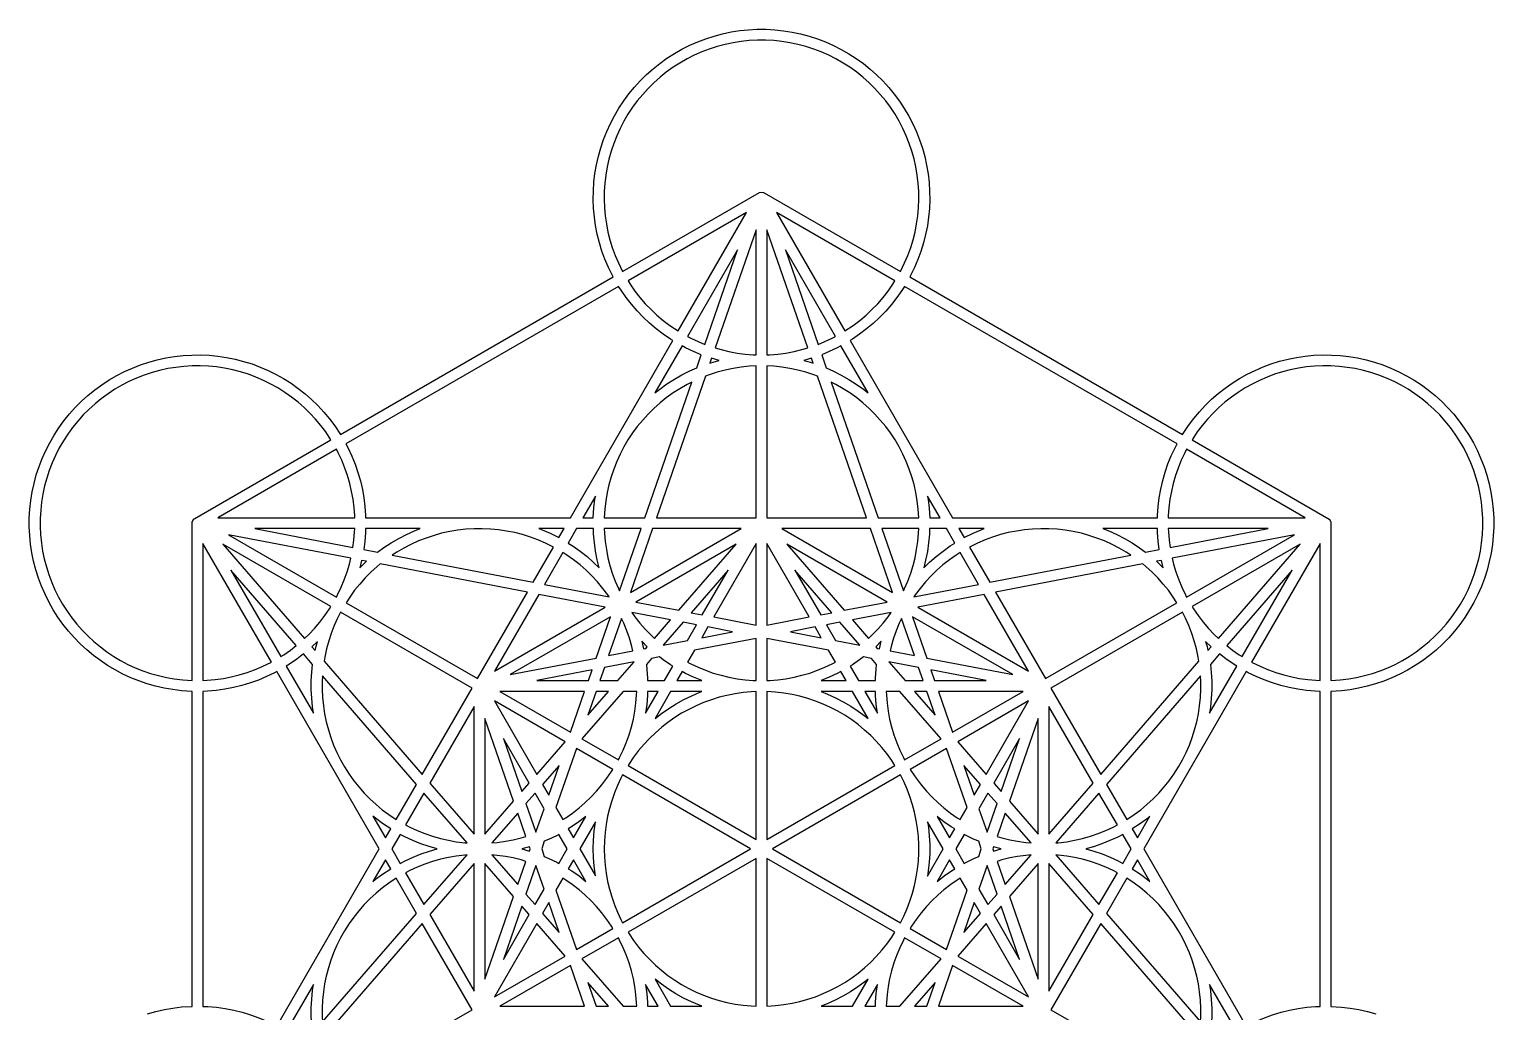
# Model space of a CAD drawing. Header units: inches. Extents: x 0 to 10.7, y 0 to 12.
# Drawn here: x 0 to 10.72, y 4.81 to 12 of the extents above; entities that cross this region are included whole.
import ezdxf

# ---------------------------------------------------------------- set-up
doc = ezdxf.new("R2010")
doc.units = ezdxf.units.IN
doc.header["$MEASUREMENT"] = 0
doc.layers.add('CUT', color=7, linetype='CONTINUOUS')

msp = doc.modelspace()

# ---------------------------------------------------------------- linework, layer by layer
at = {"layer": 'CUT'}
msp.add_lwpolyline([(0.8652, 4.7922), (0.9267, 4.8095), (0.9891, 4.8237), (1.0521, 4.8347), (1.1157, 4.8424), (1.1918, 4.847), (1.1918, 7.153), (1.1136, 7.1577), (1.05, 7.1656), (0.9871, 7.1767), (0.9247, 7.191), (0.8633, 7.2085), (0.8027, 7.2292), (0.7433, 7.253), (0.6853, 7.2799), (0.6288, 7.3098), (0.5738, 7.3425), (0.5207, 7.3781), (0.4693, 7.4163), (0.4202, 7.4572), (0.3731, 7.5005), (0.3283, 7.5463), (0.2862, 7.5944), (0.2465, 7.6444), (0.2094, 7.6966), (0.175, 7.7507), (0.1445, 7.8046), (0.1151, 7.8636), (0.0895, 7.9223), (0.0672, 7.9821), (0.0478, 8.0432), (0.0318, 8.1051), (0.0189, 8.1677), (0.0092, 8.2309), (0.003, 8.2945), (0, 8.3585), (0.0002, 8.4225), (0.004, 8.4864), (0.0109, 8.5499), (0.0211, 8.6131), (0.0346, 8.6756), (0.0514, 8.7373), (0.0713, 8.7982), (0.0944, 8.8578), (0.1204, 8.9164), (0.1496, 8.9732), (0.1817, 9.0285), (0.2164, 9.0821), (0.2541, 9.1339), (0.2943, 9.1837), (0.3371, 9.2313), (0.3823, 9.2766), (0.4298, 9.3194), (0.4793, 9.3598), (0.5311, 9.3977), (0.5846, 9.4326), (0.64, 9.4647), (0.6967, 9.494), (0.7551, 9.5202), (0.8147, 9.5435), (0.8753, 9.5634), (0.9371, 9.5806), (0.9997, 9.5942), (1.0628, 9.6045), (1.1264, 9.6117), (1.1901, 9.6155), (1.2542, 9.6161), (1.318, 9.6132), (1.3817, 9.6072), (1.445, 9.5977), (1.5077, 9.5849), (1.5696, 9.569), (1.6307, 9.5499), (1.6908, 9.5276), (1.7494, 9.5022), (1.8066, 9.4738), (1.8625, 9.4426), (1.9166, 9.4083), (1.9688, 9.3715), (2.0191, 9.3319), (2.0671, 9.2896), (2.1131, 9.2451), (2.1565, 9.1982), (2.1975, 9.1492), (2.236, 9.098), (2.278, 9.0343), (4.275, 10.1873), (4.2402, 10.2573), (4.215, 10.3163), (4.1931, 10.3765), (4.1745, 10.4375), (4.1589, 10.4996), (4.1464, 10.5624), (4.1374, 10.6258), (4.1317, 10.6895), (4.1293, 10.7533), (4.1302, 10.8174), (4.1344, 10.8811), (4.1418, 10.9446), (4.1527, 11.0078), (4.1668, 11.0702), (4.1841, 11.1318), (4.2044, 11.1922), (4.228, 11.2518), (4.2546, 11.31), (4.2842, 11.3666), (4.3167, 11.4218), (4.3521, 11.4751), (4.3901, 11.5266), (4.4308, 11.5759), (4.474, 11.6231), (4.5196, 11.6681), (4.5673, 11.7104), (4.6173, 11.7505), (4.6693, 11.7878), (4.7231, 11.8223), (4.7787, 11.8538), (4.8359, 11.8828), (4.8945, 11.9085), (4.9542, 11.9312), (5.015, 11.9507), (5.0769, 11.9671), (5.1396, 11.9803), (5.2027, 11.9901), (5.2664, 11.9968), (5.3282, 12), (5.3943, 12), (5.4582, 11.9965), (5.5218, 11.9898), (5.585, 11.9799), (5.6476, 11.9666), (5.7094, 11.9502), (5.7702, 11.9305), (5.83, 11.9077), (5.8885, 11.8818), (5.9456, 11.853), (6.0011, 11.8212), (6.0549, 11.7867), (6.1069, 11.7492), (6.1567, 11.7092), (6.2044, 11.6666), (6.25, 11.6216), (6.2931, 11.5745), (6.3337, 11.5249), (6.3717, 11.4735), (6.4069, 11.42), (6.4393, 11.3648), (6.4688, 11.3081), (6.4953, 11.2499), (6.5187, 11.1904), (6.539, 11.1298), (6.5562, 11.0682), (6.5703, 11.0057), (6.5809, 10.9425), (6.5882, 10.8791), (6.5924, 10.8152), (6.5932, 10.7513), (6.5907, 10.6873), (6.5849, 10.6236), (6.5757, 10.5603), (6.5631, 10.4976), (6.5475, 10.4356), (6.5287, 10.3744), (6.5066, 10.3143), (6.4815, 10.2556), (6.4475, 10.1873), (8.4445, 9.0343), (8.4877, 9.0998), (8.5262, 9.1508), (8.5673, 9.1997), (8.6109, 9.2465), (8.6568, 9.291), (8.705, 9.3332), (8.7553, 9.3727), (8.8076, 9.4096), (8.8619, 9.4436), (8.9176, 9.4748), (8.975, 9.5031), (9.0337, 9.5283), (9.0938, 9.5507), (9.1549, 9.5695), (9.2167, 9.5854), (9.2796, 9.5981), (9.3429, 9.6074), (9.4065, 9.6134), (9.4704, 9.6161), (9.5344, 9.6155), (9.5982, 9.6115), (9.6617, 9.6043), (9.7249, 9.5939), (9.7875, 9.58), (9.849, 9.5629), (9.9098, 9.5427), (9.9694, 9.5195), (10.0275, 9.493), (10.0844, 9.4637), (10.1396, 9.4316), (10.1933, 9.3964), (10.2447, 9.3586), (10.2943, 9.3181), (10.3416, 9.2751), (10.3868, 9.2298), (10.4296, 9.1821), (10.4697, 9.1323), (10.5072, 9.0804), (10.5419, 9.0268), (10.5739, 8.9715), (10.6029, 8.9144), (10.629, 8.8559), (10.6518, 8.7962), (10.6717, 8.7353), (10.6883, 8.6736), (10.7018, 8.611), (10.7118, 8.5479), (10.7188, 8.4842), (10.7222, 8.4204), (10.7225, 8.3563), (10.7194, 8.2925), (10.7129, 8.2288), (10.7032, 8.1657), (10.6903, 8.1031), (10.6741, 8.0411), (10.6547, 7.9802), (10.6321, 7.9204), (10.6065, 7.8618), (10.578, 7.8046), (10.5464, 7.7489), (10.5119, 7.6949), (10.4748, 7.6428), (10.435, 7.5928), (10.3927, 7.5447), (10.3479, 7.4992), (10.3008, 7.4558), (10.2515, 7.4151), (10.2002, 7.3768), (10.1468, 7.3413), (10.0919, 7.3088), (10.0353, 7.279), (9.9773, 7.2522), (9.9178, 7.2285), (9.8572, 7.2078), (9.7958, 7.1905), (9.7334, 7.1763), (9.6704, 7.1653), (9.6068, 7.1576), (9.5307, 7.153), (9.5307, 4.847), (9.6089, 4.8423), (9.6725, 4.8344), (9.7354, 4.8233), (9.7978, 4.809), (9.8592, 4.7915)], dxfattribs=at)
for points in [[(5.3752, 10.8058), (5.3778, 10.8036), (5.3812, 10.803), (6.3781, 10.2274), (6.4095, 10.2906), (6.4323, 10.3439), (6.4535, 10.402), (6.471, 10.459), (6.4852, 10.5154), (6.4969, 10.5747), (6.5056, 10.6351), (6.511, 10.6946), (6.5132, 10.7543), (6.5125, 10.8143), (6.5086, 10.8719), (6.5017, 10.9312), (6.4914, 10.9923), (6.4782, 11.0506), (6.4621, 11.1082), (6.4436, 11.1629), (6.4208, 11.2206), (6.3969, 11.273), (6.3683, 11.3278), (6.339, 11.3776), (6.3048, 11.4293), (6.2706, 11.4757), (6.2312, 11.5235), (6.1909, 11.5677), (6.1498, 11.6082), (6.1036, 11.6493), (6.0585, 11.6855), (6.0082, 11.7216), (5.9596, 11.7528), (5.9059, 11.7834), (5.8543, 11.8095), (5.7977, 11.8345), (5.7437, 11.855), (5.6848, 11.874), (5.6283, 11.889), (5.5691, 11.9015), (5.5101, 11.9107), (5.4519, 11.9168), (5.3901, 11.92), (5.3324, 11.92), (5.2706, 11.9168), (5.2124, 11.9107), (5.1534, 11.9015), (5.0941, 11.889), (5.0376, 11.874), (4.9788, 11.855), (4.9248, 11.8345), (4.8681, 11.8095), (4.8166, 11.7834), (4.7628, 11.7528), (4.7143, 11.7216), (4.664, 11.6855), (4.6189, 11.6493), (4.5727, 11.6082), (4.5316, 11.5677), (4.4913, 11.5235), (4.4519, 11.4757), (4.4176, 11.4293), (4.3835, 11.3776), (4.3542, 11.3278), (4.3256, 11.273), (4.3017, 11.2206), (4.2789, 11.1629), (4.2604, 11.1082), (4.2438, 11.0486), (4.2311, 10.9923), (4.2208, 10.9312), (4.2139, 10.8719), (4.21, 10.8143), (4.2093, 10.7543), (4.2115, 10.6946), (4.2169, 10.6351), (4.2255, 10.5747), (4.2373, 10.5154), (4.2515, 10.459), (4.269, 10.402), (4.2902, 10.3439), (4.313, 10.2906), (4.3444, 10.2274), (5.3477, 10.8059), (5.3607, 10.8083)], [(4.3845, 10.1581), (4.3996, 10.1338), (4.435, 10.0834), (4.4707, 10.0375), (4.5105, 9.9913), (4.5526, 9.9478), (4.5948, 9.9082), (4.642, 9.8684), (4.6891, 9.8327), (4.7511, 9.7914), (5.252, 10.659)], [(5.9714, 9.7914), (6.0334, 9.8327), (6.0805, 9.8684), (6.1277, 9.9082), (6.1699, 9.9478), (6.212, 9.9913), (6.2518, 10.0375), (6.2875, 10.0834), (6.3229, 10.1338), (6.338, 10.1581), (5.4705, 10.659)], [(5.0222, 9.6676), (5.0661, 9.6547), (5.1226, 9.6412), (5.1836, 9.63), (5.2409, 9.6226), (5.3011, 9.6178), (5.3213, 9.6173), (5.3213, 10.5309)], [(5.4012, 9.6173), (5.4213, 9.6178), (5.4816, 9.6226), (5.5389, 9.63), (5.5999, 9.6412), (5.6564, 9.6547), (5.7002, 9.6676), (5.4012, 10.5309)], [(4.8203, 9.7516), (4.8432, 9.7393), (4.8965, 9.7141), (4.9466, 9.6935), (5.1863, 10.3852)], [(5.7759, 9.6935), (5.826, 9.7141), (5.8793, 9.7393), (5.9022, 9.7516), (5.5362, 10.3852)], [(2.3178, 8.965), (2.3346, 8.9335), (2.3617, 8.8755), (2.3855, 8.8162), (2.4065, 8.7557), (2.4241, 8.6943), (2.4387, 8.632), (2.45, 8.5689), (2.4578, 8.5056), (2.4625, 8.4418), (2.4629, 8.4241), (3.9617, 8.4241), (4.7111, 9.7221), (4.6943, 9.7324), (4.6414, 9.7685), (4.5905, 9.8072), (4.5417, 9.8484), (4.495, 9.8921), (4.4505, 9.9383), (4.4088, 9.9868), (4.3696, 10.0372), (4.333, 10.0896), (4.3151, 10.1181)], [(6.4074, 10.1181), (6.3884, 10.0878), (6.3517, 10.0356), (6.3124, 9.9851), (6.2705, 9.9367), (6.226, 9.8908), (6.1793, 9.8471), (6.1304, 9.806), (6.0793, 9.7672), (6.0264, 9.7313), (6.0114, 9.7221), (6.7608, 8.4241), (8.2596, 8.4241), (8.2601, 8.4439), (8.2648, 8.5076), (8.2729, 8.571), (8.2842, 8.6341), (8.2988, 8.6962), (8.3167, 8.7577), (8.3376, 8.8181), (8.3617, 8.8774), (8.3889, 8.9354), (8.4046, 8.965)], [(4.5814, 9.3377), (4.6173, 9.3664), (4.6693, 9.4036), (4.7231, 9.4382), (4.7787, 9.4697), (4.8359, 9.4986), (4.8869, 9.5211), (4.9204, 9.6178), (4.8631, 9.6414), (4.8052, 9.6687), (4.7804, 9.6822)], [(5.9421, 9.6822), (5.9154, 9.6679), (5.8574, 9.6406), (5.8021, 9.6178), (5.8356, 9.5211), (5.8885, 9.4976), (5.9456, 9.4688), (6.0011, 9.437), (6.0549, 9.4025), (6.1069, 9.365), (6.1411, 9.3377)], [(4.9838, 9.5566), (5.015, 9.5665), (5.0511, 9.5761), (4.9959, 9.5919)], [(5.7266, 9.5919), (5.6714, 9.5761), (5.7094, 9.5661), (5.7387, 9.5566)], [(1.1928, 9.5355), (1.1311, 9.5318), (1.0732, 9.5252), (1.0143, 9.5155), (0.9543, 9.5023), (0.8985, 9.487), (0.8403, 9.4676), (0.7862, 9.4465), (0.7298, 9.4211), (0.6779, 9.3944), (0.6266, 9.3645), (0.5767, 9.3319), (0.5267, 9.2952), (0.4812, 9.2582), (0.436, 9.2172), (0.3952, 9.1764), (0.3545, 9.1311), (0.3176, 9.0854), (0.2813, 9.0352), (0.2498, 8.9868), (0.2199, 8.935), (0.1917, 8.8799), (0.1683, 8.8271), (0.146, 8.7693), (0.128, 8.7145), (0.1124, 8.6567), (0.0993, 8.5962), (0.0899, 8.5373), (0.0837, 8.4798), (0.0802, 8.4181), (0.08, 8.3603), (0.0828, 8.3005), (0.0889, 8.2389), (0.0977, 8.1806), (0.1096, 8.1233), (0.125, 8.0642), (0.1428, 8.0083), (0.1645, 7.9504), (0.1875, 7.8975), (0.2143, 7.8439), (0.2443, 7.791), (0.2769, 7.7396), (0.3112, 7.6914), (0.3476, 7.6457), (0.3875, 7.6001), (0.4303, 7.5567), (0.4729, 7.5174), (0.5204, 7.4779), (0.5667, 7.4434), (0.6181, 7.4091), (0.6684, 7.3792), (0.7224, 7.3508), (0.775, 7.3264), (0.8313, 7.304), (0.8881, 7.2846), (0.9458, 7.2682), (1.0044, 7.2548), (1.0618, 7.2447), (1.1233, 7.2372), (1.1918, 7.2329), (1.1925, 8.3912), (1.1969, 8.4038), (1.2064, 8.415), (1.2096, 8.4162), (1.2127, 8.4193), (2.2087, 8.9944), (2.1703, 9.0525), (2.1349, 9.0994), (2.0952, 9.1468), (2.0545, 9.1907), (2.0121, 9.2316), (1.968, 9.2704), (1.921, 9.3074), (1.8722, 9.3418), (1.8198, 9.3748), (1.7694, 9.403), (1.7149, 9.43), (1.659, 9.454), (1.6048, 9.4742), (1.5457, 9.4925), (1.4898, 9.5069), (1.4302, 9.519), (1.3709, 9.5278), (1.3113, 9.5334), (1.2511, 9.5361)], [(5.2706, 9.5326), (5.2124, 9.5266), (5.1534, 9.5174), (5.0941, 9.5048), (5.0376, 9.4898), (4.9788, 9.4708), (4.9504, 9.46), (4.5915, 8.4241), (5.3213, 8.4241), (5.3213, 9.5353)], [(5.4012, 8.4241), (6.131, 8.4241), (5.7721, 9.46), (5.7437, 9.4708), (5.6848, 9.4898), (5.6283, 9.5048), (5.5691, 9.5174), (5.5101, 9.5266), (5.4519, 9.5326), (5.4012, 9.5353)], [(9.4112, 9.5334), (9.3516, 9.5278), (9.2922, 9.519), (9.2326, 9.5069), (9.1768, 9.4925), (9.1177, 9.4742), (9.0635, 9.454), (9.0076, 9.43), (8.9531, 9.403), (8.9027, 9.3748), (8.8503, 9.3418), (8.8015, 9.3074), (8.7544, 9.2704), (8.7104, 9.2316), (8.668, 9.1907), (8.6273, 9.1468), (8.5876, 9.0994), (8.5522, 9.0525), (8.5138, 8.9944), (9.5165, 8.4147), (9.5251, 8.4045), (9.5302, 8.3909), (9.5295, 8.3873), (9.5307, 8.3842), (9.5307, 7.2329), (9.5992, 7.2372), (9.6607, 7.2447), (9.718, 7.2548), (9.7767, 7.2682), (9.8344, 7.2846), (9.8911, 7.304), (9.9475, 7.3264), (10, 7.3508), (10.0541, 7.3792), (10.1043, 7.4091), (10.1558, 7.4434), (10.2021, 7.4779), (10.2496, 7.5174), (10.2922, 7.5567), (10.3349, 7.6001), (10.3749, 7.6457), (10.4113, 7.6914), (10.4456, 7.7396), (10.4782, 7.791), (10.5082, 7.8439), (10.535, 7.8975), (10.558, 7.9504), (10.5797, 8.0083), (10.5974, 8.0642), (10.6128, 8.1233), (10.6248, 8.1806), (10.6336, 8.2389), (10.6397, 8.3005), (10.6425, 8.3603), (10.6423, 8.4181), (10.6388, 8.4798), (10.6326, 8.5373), (10.6232, 8.5962), (10.6101, 8.6567), (10.5945, 8.7145), (10.5765, 8.7693), (10.5542, 8.8271), (10.5308, 8.8799), (10.5026, 8.935), (10.4727, 8.9868), (10.4412, 9.0352), (10.4049, 9.0854), (10.368, 9.1311), (10.3272, 9.1764), (10.2865, 9.2172), (10.2413, 9.2582), (10.1957, 9.2952), (10.1458, 9.3319), (10.0959, 9.3645), (10.0446, 9.3944), (9.9927, 9.421), (9.9363, 9.4465), (9.8822, 9.4676), (9.824, 9.487), (9.7682, 9.5023), (9.7082, 9.5155), (9.6492, 9.5252), (9.5914, 9.5318), (9.5297, 9.5355), (9.4714, 9.5361)], [(4.8166, 9.3993), (4.7628, 9.3686), (4.7143, 9.3374), (4.664, 9.3013), (4.6189, 9.2652), (4.5727, 9.2241), (4.5316, 9.1836), (4.4913, 9.1394), (4.4519, 9.0916), (4.4176, 9.0451), (4.3835, 8.9935), (4.3542, 8.9437), (4.3256, 8.8888), (4.3017, 8.8364), (4.2789, 8.7788), (4.2604, 8.724), (4.2438, 8.6644), (4.2311, 8.6082), (4.2208, 8.5471), (4.2139, 8.4877), (4.2099, 8.4241), (4.5069, 8.4241), (4.8508, 9.4165)], [(6.2156, 8.4241), (6.5126, 8.4241), (6.5086, 8.4877), (6.5017, 8.5471), (6.4914, 8.6082), (6.4782, 8.6664), (6.4621, 8.724), (6.4436, 8.7788), (6.4208, 8.8364), (6.3969, 8.8888), (6.3683, 8.9437), (6.339, 8.9935), (6.3048, 9.0451), (6.2706, 9.0916), (6.2312, 9.1394), (6.1909, 9.1836), (6.1498, 9.2241), (6.1036, 9.2652), (6.0585, 9.3013), (6.0082, 9.3374), (5.9596, 9.3686), (5.9059, 9.3993), (5.8717, 9.4165)], [(1.3811, 8.4241), (2.3829, 8.4241), (2.3825, 8.44), (2.3782, 8.4977), (2.3705, 8.559), (2.3603, 8.6157), (2.3462, 8.676), (2.3295, 8.7336), (2.3106, 8.7881), (2.2874, 8.8455), (2.2621, 8.8997), (2.2487, 8.9251)], [(8.4604, 8.8997), (8.4351, 8.8455), (8.4118, 8.7881), (8.393, 8.7336), (8.3758, 8.6741), (8.3622, 8.6157), (8.352, 8.559), (8.3443, 8.4977), (8.3399, 8.44), (8.3396, 8.4241), (9.3414, 8.4241), (8.4738, 8.9251)], [(4.0541, 8.4241), (4.1299, 8.4241), (4.1344, 8.4969), (4.1418, 8.5605), (4.1456, 8.5827)], [(6.5769, 8.5827), (6.5809, 8.5584), (6.5882, 8.4949), (6.5926, 8.4241), (6.6684, 8.4241)], [(2.2486, 7.8434), (2.2576, 7.86), (2.2842, 7.9156), (2.3064, 7.9689), (2.3272, 8.0273), (2.3442, 8.0845), (2.3546, 8.1274), (1.4576, 8.3)], [(1.651, 8.3442), (2.3699, 8.2058), (2.3771, 8.2594), (2.382, 8.3203), (2.3828, 8.3442)], [(2.4628, 8.3442), (2.4618, 8.3139), (2.4565, 8.25), (2.4485, 8.1907), (2.5491, 8.1713), (2.5959, 8.2056), (2.6494, 8.2405), (2.7047, 8.2726), (2.7615, 8.302), (2.8199, 8.3282), (2.861, 8.3442)], [(3.2576, 8.3434), (3.1959, 8.3397), (3.1379, 8.3331), (3.079, 8.3234), (3.0191, 8.3103), (2.9633, 8.2949), (2.9051, 8.2755), (2.8508, 8.2544), (2.7943, 8.2289), (2.7425, 8.2024), (2.6914, 8.1724), (2.6577, 8.1505), (3.689, 7.9519), (3.8375, 8.2091), (3.7786, 8.2384), (3.7246, 8.2616), (3.6696, 8.2821), (3.6105, 8.3005), (3.5545, 8.3149), (3.495, 8.3269), (3.4357, 8.3357), (3.3759, 8.3413), (3.3157, 8.344)], [(3.7321, 8.3442), (3.7553, 8.3355), (3.8142, 8.3101), (3.8775, 8.2784), (3.9155, 8.3442)], [(4.0079, 8.3442), (3.9466, 8.2381), (3.9812, 8.2163), (4.0336, 8.1794), (4.0839, 8.1398), (4.1319, 8.0976), (4.1735, 8.0572), (4.1589, 8.1154), (4.1464, 8.1783), (4.1374, 8.2416), (4.1317, 8.3053), (4.1302, 8.3442)], [(4.2103, 8.3442), (4.2115, 8.3104), (4.2169, 8.2509), (4.2255, 8.1906), (4.2373, 8.1312), (4.2515, 8.0748), (4.269, 8.0178), (4.2902, 7.9597), (4.313, 7.9065), (4.3215, 7.8889), (4.4792, 8.3442)], [(4.5638, 8.3442), (4.4017, 7.8764), (5.212, 8.3442)], [(5.5105, 8.3442), (6.3207, 7.8764), (6.1587, 8.3442)], [(6.2433, 8.3442), (6.401, 7.8889), (6.4095, 7.9065), (6.4323, 7.9597), (6.4535, 8.0178), (6.471, 8.0748), (6.4852, 8.1312), (6.4969, 8.1906), (6.5056, 8.2509), (6.511, 8.3104), (6.5122, 8.3442)], [(6.5923, 8.3442), (6.5907, 8.3032), (6.5849, 8.2395), (6.5757, 8.1762), (6.5631, 8.1135), (6.549, 8.0572), (6.5921, 8.0989), (6.6402, 8.1411), (6.6907, 8.1806), (6.7429, 8.2174), (6.7758, 8.2381), (6.7146, 8.3442)], [(6.807, 8.3442), (6.845, 8.2784), (6.9103, 8.311), (6.9691, 8.3362), (6.9904, 8.3442)], [(7.3466, 8.3413), (7.2868, 8.3357), (7.2275, 8.3269), (7.168, 8.3149), (7.112, 8.3005), (7.0529, 8.2821), (6.9979, 8.2616), (6.9439, 8.2384), (6.885, 8.2091), (7.0335, 7.9519), (8.0648, 8.1505), (8.0311, 8.1724), (7.98, 8.2024), (7.9282, 8.2289), (7.8717, 8.2544), (7.8174, 8.2755), (7.7592, 8.2949), (7.7034, 8.3103), (7.6435, 8.3234), (7.5846, 8.3331), (7.5266, 8.3397), (7.4649, 8.3434), (7.4068, 8.344)], [(7.8615, 8.3442), (7.9045, 8.3274), (7.9628, 8.301), (8.0197, 8.2717), (8.0748, 8.2395), (8.1285, 8.2044), (8.1734, 8.1713), (8.274, 8.1907), (8.2657, 8.2522), (8.2606, 8.3159), (8.2597, 8.3442)], [(8.3397, 8.3442), (8.3404, 8.3203), (8.3454, 8.2594), (8.3526, 8.2058), (9.0715, 8.3442)], [(8.3679, 8.1274), (8.3783, 8.0845), (8.3953, 8.0273), (8.4161, 7.9689), (8.4383, 7.9156), (8.4649, 7.86), (8.4739, 7.8434), (9.2649, 8.3)], [(1.2718, 7.2332), (1.3015, 7.2343), (1.3616, 7.2395), (1.4208, 7.2476), (1.4782, 7.2588), (1.5378, 7.2734), (1.5944, 7.2907), (1.6502, 7.3108), (1.7063, 7.3343), (1.7727, 7.3672), (1.2718, 8.2349)], [(2.0156, 7.5403), (2.049, 7.5721), (2.089, 7.6144), (2.1277, 7.66), (2.165, 7.7086), (2.1988, 7.7579), (2.2086, 7.774), (1.4178, 8.2306)], [(3.7722, 7.936), (4.2454, 7.8449), (4.2355, 7.8596), (4.1997, 7.9073), (4.16, 7.9548), (4.1192, 7.9986), (4.0769, 8.0396), (4.0328, 8.0783), (3.9841, 8.1166), (3.9368, 8.1498), (3.9067, 8.1688)], [(4.4417, 7.8071), (4.7561, 7.7466), (5.1752, 8.2306)], [(5.0111, 7.6976), (5.3213, 7.6379), (5.3213, 8.2349)], [(5.4012, 7.6379), (5.7114, 7.6976), (5.4012, 8.2349)], [(5.9663, 7.7466), (6.2808, 7.8071), (5.5473, 8.2306)], [(6.7857, 8.1498), (6.7383, 8.1166), (6.6897, 8.0783), (6.6456, 8.0396), (6.6032, 7.9986), (6.5625, 7.9548), (6.5228, 7.9073), (6.487, 7.8596), (6.4771, 7.8449), (6.9503, 7.936), (6.8158, 8.1688)], [(8.5139, 7.774), (8.5237, 7.7579), (8.5575, 7.7086), (8.5948, 7.66), (8.6335, 7.6144), (8.6735, 7.5721), (8.7069, 7.5403), (9.3047, 8.2306)], [(8.9498, 7.3672), (9.0162, 7.3343), (9.0723, 7.3108), (9.1281, 7.2907), (9.1847, 7.2734), (9.2443, 7.2588), (9.3017, 7.2476), (9.3609, 7.2395), (9.421, 7.2343), (9.4507, 7.2332), (9.4507, 8.2349)], [(2.546, 8.0661), (2.5008, 8.0252), (2.46, 7.9843), (2.4193, 7.939), (2.3824, 7.8933), (2.346, 7.8431), (2.3196, 7.8023), (3.2818, 7.2467), (3.6468, 7.8788), (2.5703, 8.0859)], [(2.47, 8.1051), (2.4332, 8.1122), (2.4194, 8.0568), (2.4471, 8.0845)], [(7.0757, 7.8788), (7.4407, 7.2467), (8.4029, 7.8023), (8.3765, 7.8431), (8.3401, 7.8933), (8.3032, 7.939), (8.2625, 7.9843), (8.2217, 8.0252), (8.1765, 8.0661), (8.1522, 8.0859)], [(8.3031, 8.0568), (8.2893, 8.1122), (8.2525, 8.1051), (8.2754, 8.0845)], [(1.8419, 7.4074), (1.8637, 7.4209), (1.9118, 7.4542), (1.9551, 7.4877), (1.4763, 8.0406)], [(4.8469, 7.7291), (4.9279, 7.7135), (5.1167, 8.0406)], [(5.7946, 7.7135), (5.8756, 7.7291), (5.6057, 8.0406)], [(8.7674, 7.4877), (8.8107, 7.4542), (8.8588, 7.4209), (8.8806, 7.4074), (9.2462, 8.0406)], [(3.4059, 7.3014), (4.216, 7.7691), (3.7298, 7.8627)], [(6.5065, 7.7691), (7.3166, 7.3014), (6.9927, 7.8627)], [(2.2565, 7.6878), (2.233, 7.635), (2.2108, 7.5773), (2.1928, 7.5224), (2.1772, 7.4646), (2.1641, 7.4042), (2.1594, 7.3744), (2.877, 6.5456), (3.2418, 7.1774), (2.2796, 7.733)], [(4.435, 7.6992), (4.4707, 7.6534), (4.5105, 7.6072), (4.5526, 7.5636), (4.5775, 7.5403), (4.6957, 7.6769), (4.4124, 7.7314)], [(6.0268, 7.6769), (6.145, 7.5403), (6.1699, 7.5636), (6.212, 7.6072), (6.2518, 7.6534), (6.2875, 7.6992), (6.3101, 7.7314)], [(7.4807, 7.1774), (7.8455, 6.5456), (8.5631, 7.3744), (8.5584, 7.4042), (8.5453, 7.4646), (8.5297, 7.5224), (8.5117, 7.5773), (8.4895, 7.635), (8.466, 7.6878), (8.4429, 7.733)], [(3.5222, 7.2763), (4.1512, 7.3972), (4.256, 7.6998)], [(4.2418, 7.4147), (4.4191, 7.4489), (4.4114, 7.482), (4.3943, 7.5415), (4.3755, 7.596), (4.3529, 7.6515), (4.3363, 7.6875)], [(4.6413, 7.4916), (4.8195, 7.5259), (4.8855, 7.6403), (4.7866, 7.6593)], [(4.9234, 7.5459), (5.1498, 7.5894), (4.9687, 7.6243)], [(5.5727, 7.5894), (5.7991, 7.5459), (5.7538, 7.6243)], [(5.837, 7.6403), (5.903, 7.5259), (6.0812, 7.4916), (5.9359, 7.6593)], [(6.3695, 7.6515), (6.3469, 7.596), (6.3282, 7.5415), (6.3111, 7.482), (6.3034, 7.4489), (6.4807, 7.4147), (6.3862, 7.6875)], [(6.5713, 7.3972), (7.2003, 7.2763), (6.4665, 7.6998)], [(2.1091, 7.5192), (2.0681, 7.4797), (2.0925, 7.4516), (2.0994, 7.4835)], [(4.4841, 7.5194), (4.4979, 7.464), (4.5141, 7.4671), (4.5251, 7.4798)], [(4.8706, 7.4543), (4.8203, 7.3674), (4.8432, 7.3551), (4.8965, 7.3299), (4.9507, 7.3077), (5.0085, 7.2874), (5.0661, 7.2706), (5.1226, 7.257), (5.1836, 7.2458), (5.2409, 7.2384), (5.3011, 7.2337), (5.3213, 7.2332), (5.3213, 7.541)], [(5.4012, 7.2332), (5.4213, 7.2337), (5.4816, 7.2384), (5.5389, 7.2458), (5.5999, 7.257), (5.6564, 7.2706), (5.714, 7.2874), (5.7718, 7.3077), (5.826, 7.3299), (5.8793, 7.3551), (5.9022, 7.3674), (5.8519, 7.4543), (5.4012, 7.541)], [(6.2384, 7.5194), (6.1974, 7.4798), (6.2084, 7.4671), (6.2246, 7.464)], [(8.6134, 7.5192), (8.6236, 7.4815), (8.63, 7.4516), (8.6544, 7.4797)], [(2.0077, 7.4271), (1.9585, 7.3893), (1.906, 7.3529), (1.882, 7.338), (2.0809, 6.9934), (2.074, 7.0388), (2.0676, 7.1025), (2.0648, 7.1664), (2.065, 7.2304), (2.0688, 7.2943), (2.0747, 7.3495)], [(4.5567, 7.3939), (4.5181, 7.3494), (4.5226, 7.3134), (4.5272, 7.2497), (4.5275, 7.2321), (4.6498, 7.2321), (4.7111, 7.338), (4.6943, 7.3483), (4.6414, 7.3843), (4.6142, 7.405)], [(6.1083, 7.405), (6.0793, 7.3831), (6.0264, 7.3472), (6.0114, 7.338), (6.0726, 7.2321), (6.195, 7.2321), (6.1955, 7.2517), (6.2, 7.3156), (6.2044, 7.3494), (6.1658, 7.3939)], [(8.6478, 7.3495), (8.654, 7.2922), (8.6575, 7.2283), (8.6577, 7.1644), (8.6547, 7.1004), (8.6482, 7.0367), (8.6416, 6.9934), (8.8405, 7.338), (8.8149, 7.354), (8.7623, 7.3905), (8.7148, 7.4271)], [(1.8127, 7.298), (1.7954, 7.2886), (1.7378, 7.2607), (1.6787, 7.236), (1.6186, 7.2144), (1.5573, 7.1958), (1.4953, 7.1807), (1.4324, 7.1685), (1.369, 7.1598), (1.3054, 7.1543), (1.2718, 7.1531), (1.2718, 4.8469), (1.3074, 4.8455), (1.371, 4.84), (1.4345, 4.8311), (1.4973, 4.819), (1.5594, 4.8036), (1.6205, 4.785), (1.6807, 4.7632), (1.7397, 4.7384), (1.7973, 4.7104), (1.8127, 4.702), (2.5621, 6)], [(3.7157, 7.2321), (4.0939, 7.2321), (4.121, 7.31)], [(4.2115, 7.3274), (4.1785, 7.2321), (4.3105, 7.2321), (4.4294, 7.3694)], [(4.7422, 7.2321), (4.9241, 7.2322), (4.8631, 7.2573), (4.8052, 7.2846), (4.7804, 7.298)], [(5.9421, 7.298), (5.9154, 7.2837), (5.8574, 7.2564), (5.798, 7.2321), (5.9803, 7.2321)], [(6.412, 7.2321), (6.544, 7.2321), (6.511, 7.3274), (6.2931, 7.3694)], [(6.6286, 7.2321), (7.0068, 7.2321), (6.6015, 7.31)], [(8.1604, 6), (8.9098, 4.702), (8.927, 4.7114), (8.9847, 4.7393), (9.0438, 4.764), (9.1039, 4.7856), (9.1652, 4.8042), (9.2272, 4.8193), (9.2901, 4.8315), (9.3535, 4.8402), (9.417, 4.8457), (9.4507, 4.8469), (9.4507, 7.1531), (9.4151, 7.1545), (9.3515, 7.16), (9.288, 7.1689), (9.2252, 7.181), (9.1631, 7.1964), (9.102, 7.215), (9.0418, 7.2368), (8.9828, 7.2616), (8.9252, 7.2896), (8.9098, 7.298)], [(2.145, 7.226), (2.1447, 7.1681), (2.1475, 7.1084), (2.1537, 7.0468), (2.1625, 6.9886), (2.1744, 6.9312), (2.1899, 6.8716), (2.2078, 6.8151), (2.2284, 6.7603), (2.2523, 6.7054), (2.2794, 6.6509), (2.3084, 6.5998), (2.3416, 6.5475), (2.376, 6.4993), (2.4122, 6.4536), (2.4523, 6.4082), (2.4937, 6.3659), (2.5391, 6.324), (2.5846, 6.2862), (2.6315, 6.2513), (2.6861, 6.2149), (2.8347, 6.4721), (2.1472, 7.266)], [(7.8878, 6.4721), (8.0363, 6.2149), (8.091, 6.2513), (8.1379, 6.2862), (8.1834, 6.324), (8.2288, 6.3659), (8.2702, 6.4082), (8.3103, 6.4536), (8.3465, 6.4993), (8.3809, 6.5475), (8.4141, 6.5998), (8.4431, 6.6509), (8.4702, 6.7054), (8.494, 6.7603), (8.5147, 6.8151), (8.5325, 6.8716), (8.5481, 6.9312), (8.56, 6.9886), (8.5688, 7.0468), (8.575, 7.1084), (8.5777, 7.1681), (8.5775, 7.226), (8.5753, 7.266)], [(3.7159, 6.5455), (3.9228, 6.7843), (3.4057, 7.0828)], [(3.4458, 7.1521), (3.9628, 6.8536), (4.0662, 7.1521)], [(4.3472, 7.1521), (4.0467, 6.8051), (4.3133, 6.6512), (4.3224, 6.6679), (4.349, 6.7236), (4.3711, 6.7768), (4.3914, 6.8341), (4.4089, 6.8926), (4.423, 6.9507), (4.4339, 7.0079), (4.4417, 7.0672), (4.4467, 7.127), (4.4474, 7.1521)], [(4.1508, 7.1521), (4.0904, 6.978), (4.2413, 7.1521)], [(5.2866, 7.1496), (5.2269, 7.1443), (5.1677, 7.1357), (5.1082, 7.1239), (5.0514, 7.1096), (4.9949, 7.0922), (4.9368, 7.071), (4.8835, 7.0483), (4.8285, 7.0215), (4.7763, 6.9925), (4.7267, 6.9616), (4.676, 6.9261), (4.6305, 6.8906), (4.5843, 6.8507), (4.5407, 6.8086), (4.5011, 6.7664), (4.4612, 6.7191), (4.425, 6.6714), (4.3914, 6.622), (4.3844, 6.6102), (5.3213, 6.0693), (5.3213, 7.151)], [(4.5275, 7.1521), (4.5265, 7.1218), (4.5212, 7.058), (4.5125, 6.9941), (4.6037, 7.1521)], [(4.696, 7.1521), (4.5817, 6.954), (4.6301, 6.9917), (4.6825, 7.0283), (4.7369, 7.0622), (4.7929, 7.0932), (4.8503, 7.121), (4.9092, 7.1463), (4.9253, 7.1521)], [(5.4012, 6.0693), (6.3381, 6.6102), (6.3145, 6.647), (6.2784, 6.6972), (6.2423, 6.7423), (6.2012, 6.7885), (6.1607, 6.8296), (6.1165, 6.87), (6.0687, 6.9093), (6.0222, 6.9436), (5.9706, 6.9778), (5.9208, 7.0071), (5.8659, 7.0356), (5.8129, 7.0598), (5.7559, 7.0823), (5.7002, 7.1011), (5.6424, 7.1172), (5.5853, 7.1301), (5.5242, 7.1404), (5.4648, 7.1474), (5.4012, 7.1513)], [(5.7971, 7.1521), (5.8448, 7.1332), (5.9029, 7.1066), (5.9595, 7.0771), (6.0148, 7.0446), (6.068, 7.0092), (6.1196, 6.9712), (6.1411, 6.9534), (6.0264, 7.1521)], [(6.1188, 7.1521), (6.2099, 6.9946), (6.201, 7.0601), (6.1958, 7.1238), (6.195, 7.1521)], [(6.275, 7.1521), (6.2758, 7.127), (6.2808, 7.0672), (6.2886, 7.0079), (6.2995, 6.9507), (6.3135, 6.8926), (6.331, 6.8341), (6.3514, 6.7768), (6.3735, 6.7236), (6.4001, 6.6679), (6.4092, 6.6512), (6.6758, 6.8051), (6.3753, 7.1521)], [(6.4812, 7.1521), (6.632, 6.978), (6.5717, 7.1521)], [(6.6563, 7.1521), (6.7597, 6.8536), (7.2766, 7.1521)], [(6.7997, 6.7843), (7.0066, 6.5455), (7.3167, 7.0828)], [(2.9325, 6.4815), (3.2565, 6.1074), (3.2565, 7.0427)], [(7.466, 6.1074), (7.79, 6.4815), (7.466, 7.0427)], [(3.3365, 6.1073), (3.5462, 6.3494), (3.3365, 6.9547)], [(7.1763, 6.3494), (7.386, 6.1073), (7.386, 6.9547)], [(3.6065, 6.4191), (3.6605, 6.4815), (3.4714, 6.8091)], [(7.0619, 6.4815), (7.116, 6.4191), (7.2511, 6.8091)], [(3.8564, 6.3022), (3.9067, 6.2152), (3.9275, 6.2281), (3.9766, 6.2621), (4.025, 6.2996), (4.0688, 6.3374), (4.1137, 6.38), (4.1538, 6.4224), (4.1925, 6.4679), (4.2298, 6.5166), (4.2635, 6.5659), (4.2734, 6.5819), (4.0066, 6.7359)], [(6.4491, 6.5819), (6.4589, 6.5659), (6.4927, 6.5166), (6.53, 6.4679), (6.5687, 6.4224), (6.6088, 6.38), (6.6537, 6.3374), (6.6975, 6.2996), (6.7459, 6.2621), (6.795, 6.2281), (6.8158, 6.2152), (6.8661, 6.3022), (6.7159, 6.7359)], [(3.7584, 6.4721), (3.8036, 6.3938), (3.879, 6.6113)], [(4.3322, 6.5181), (4.3066, 6.4639), (4.2848, 6.4105), (4.2643, 6.3522), (4.2475, 6.2948), (4.2341, 6.2387), (4.2229, 6.1777), (4.2155, 6.1204), (4.2108, 6.0608), (4.2092, 5.999), (4.2108, 5.9399), (4.2155, 5.8797), (4.2229, 5.8223), (4.2341, 5.7615), (4.2475, 5.7052), (4.2643, 5.6478), (4.2842, 5.5911), (4.3066, 5.5361), (4.3322, 5.4819), (4.3445, 5.4592), (5.2812, 6), (4.3445, 6.5408)], [(5.4413, 6), (6.3782, 5.4591), (6.4025, 5.5069), (6.4274, 5.5635), (6.4479, 5.6175), (6.4669, 5.6764), (6.4819, 5.7329), (6.4946, 5.7929), (6.5038, 5.8519), (6.5097, 5.9094), (6.513, 5.9712), (6.513, 6.0288), (6.5097, 6.0906), (6.5038, 6.1481), (6.4946, 6.2071), (6.4818, 6.2677), (6.4669, 6.3236), (6.4479, 6.3825), (6.4274, 6.4365), (6.4025, 6.4931), (6.3782, 6.5409)], [(6.9189, 6.3938), (6.9641, 6.4721), (6.8435, 6.6113)], [(2.7557, 6.1753), (2.7872, 6.1587), (2.8398, 6.1344), (2.8961, 6.1119), (2.9529, 6.0925), (3.0106, 6.0761), (3.0692, 6.0627), (3.1266, 6.0527), (3.1881, 6.0451), (3.2056, 6.0438), (2.89, 6.4082)], [(3.6368, 6.3317), (3.7095, 6.1221), (3.769, 6.2938), (3.7029, 6.408)], [(6.9535, 6.2938), (7.013, 6.1221), (7.0857, 6.3317), (7.0196, 6.408)], [(7.5169, 6.0438), (7.5344, 6.0451), (7.5959, 6.0527), (7.6533, 6.0627), (7.7119, 6.0761), (7.7696, 6.0925), (7.8264, 6.1119), (7.8827, 6.1344), (7.9353, 6.1587), (7.9668, 6.1753), (7.8324, 6.4082)], [(2.6083, 6.0801), (2.6462, 6.1458), (2.5854, 6.186), (2.5342, 6.2243), (2.5166, 6.2388)], [(3.3877, 6.0441), (3.4264, 6.0474), (3.4856, 6.0555), (3.5428, 6.0667), (3.6026, 6.0813), (3.6355, 6.0914), (3.5764, 6.262)], [(4.076, 6.238), (4.0233, 6.1972), (3.9706, 6.1608), (3.9466, 6.146), (3.9848, 6.08)], [(6.7377, 6.08), (6.7758, 6.146), (6.7501, 6.1619), (6.6975, 6.1984), (6.6465, 6.238)], [(7.087, 6.0914), (7.1199, 6.0813), (7.1797, 6.0667), (7.2369, 6.0555), (7.2961, 6.0474), (7.3348, 6.0441), (7.1461, 6.262)], [(8.2058, 6.2388), (8.1867, 6.223), (8.1354, 6.1848), (8.0763, 6.1458), (8.1142, 6.0801)], [(4.031, 6), (4.1453, 5.8018), (4.1358, 5.8733), (4.1308, 5.9372), (4.1292, 6.001), (4.1309, 6.0649), (4.136, 6.1286), (4.1453, 6.1982)], [(6.5768, 6.1989), (6.583, 6.1586), (6.5897, 6.0949), (6.5929, 6.033), (6.5929, 5.967), (6.5895, 5.903), (6.5828, 5.8394), (6.5768, 5.8011), (6.6915, 6)], [(2.6545, 6), (2.7157, 5.894), (2.752, 5.9131), (2.81, 5.9399), (2.8694, 5.9636), (2.93, 5.9842), (2.9855, 6), (2.928, 6.0164), (2.8674, 6.0371), (2.8081, 6.061), (2.7501, 6.0878), (2.7157, 6.106)], [(3.6617, 6.0158), (3.6069, 6), (3.6617, 5.9842), (3.6671, 6)], [(3.8774, 6.1059), (3.8601, 6.0965), (3.8025, 6.0687), (3.7708, 6.0554), (3.7517, 6), (3.7708, 5.9446), (3.8043, 5.9305), (3.862, 5.9025), (3.8774, 5.8941), (3.9386, 6)], [(6.7839, 6), (6.8451, 5.8941), (6.8624, 5.9035), (6.92, 5.9313), (6.9517, 5.9446), (6.9708, 6), (6.9517, 6.0554), (6.9181, 6.0695), (6.8605, 6.0975), (6.8451, 6.1059)], [(7.0554, 6), (7.0608, 5.9842), (7.1156, 6), (7.0608, 6.0158)], [(8.0068, 6.106), (7.9705, 6.0869), (7.9125, 6.0601), (7.8531, 6.0364), (7.7925, 6.0158), (7.737, 6), (7.7944, 5.9836), (7.855, 5.9629), (7.9144, 5.939), (7.9724, 5.9122), (8.0068, 5.894), (8.068, 6)], [(2.5166, 5.7612), (2.5358, 5.777), (2.5871, 5.8152), (2.6462, 5.8542), (2.6083, 5.9199)], [(3.1881, 5.9549), (3.1266, 5.9473), (3.0692, 5.9373), (3.0106, 5.9239), (2.9529, 5.9075), (2.8961, 5.8881), (2.8398, 5.8656), (2.7874, 5.8414), (2.7557, 5.8247), (2.89, 5.5918), (3.2056, 5.9562)], [(3.5764, 5.738), (3.6355, 5.9086), (3.6026, 5.9187), (3.5428, 5.9333), (3.4856, 5.9445), (3.4264, 5.9526), (3.3877, 5.9559)], [(3.9466, 5.854), (3.9724, 5.8381), (4.025, 5.8016), (4.076, 5.762), (3.9848, 5.92)], [(4.3844, 5.3898), (4.3914, 5.378), (4.425, 5.3286), (4.4612, 5.2809), (4.5008, 5.234), (4.5407, 5.1914), (4.5843, 5.1493), (4.6305, 5.1094), (4.676, 5.0739), (4.7263, 5.0386), (4.7763, 5.0075), (4.8285, 4.9785), (4.8835, 4.9517), (4.9368, 4.929), (4.9949, 4.9078), (5.0514, 4.8904), (5.1082, 4.8761), (5.1677, 4.8643), (5.2269, 4.8557), (5.2866, 4.8504), (5.3213, 4.849), (5.3213, 5.9307)], [(5.4012, 4.8487), (5.4648, 4.8526), (5.5242, 4.8596), (5.5853, 4.8699), (5.6424, 4.8828), (5.7002, 4.8989), (5.7557, 4.9177), (5.8129, 4.9402), (5.8661, 4.9645), (5.9208, 4.9929), (5.9708, 5.0225), (6.0222, 5.0564), (6.0687, 5.0907), (6.1165, 5.13), (6.1607, 5.1704), (6.2012, 5.2115), (6.2423, 5.2577), (6.2786, 5.3031), (6.3145, 5.353), (6.3381, 5.3898), (5.4012, 5.9307)], [(6.7377, 5.92), (6.647, 5.7623), (6.6992, 5.8028), (6.7519, 5.8392), (6.7758, 5.854)], [(7.2961, 5.9526), (7.2369, 5.9445), (7.1797, 5.9333), (7.1199, 5.9187), (7.087, 5.9086), (7.1461, 5.738), (7.3348, 5.9559)], [(7.8324, 5.5918), (7.9668, 5.8247), (7.9351, 5.8414), (7.8827, 5.8656), (7.8264, 5.8881), (7.7696, 5.9075), (7.7119, 5.9239), (7.6533, 5.9373), (7.5959, 5.9473), (7.5344, 5.9549), (7.5169, 5.9562)], [(8.0763, 5.8542), (8.137, 5.814), (8.1883, 5.7757), (8.2058, 5.7612), (8.1142, 5.9199)], [(2.9325, 5.5185), (3.2565, 4.9573), (3.2565, 5.8926)], [(3.3365, 5.0453), (3.5462, 5.6506), (3.3365, 5.8927)], [(3.6368, 5.6683), (3.7029, 5.592), (3.769, 5.7062), (3.7095, 5.8779)], [(6.9535, 5.7062), (7.0196, 5.592), (7.0857, 5.6683), (7.013, 5.8779)], [(7.1763, 5.6506), (7.386, 5.0453), (7.386, 5.8927)], [(7.466, 4.9573), (7.79, 5.5185), (7.466, 5.8926)], [(2.6861, 5.7851), (2.6315, 5.7487), (2.5851, 5.7141), (2.5391, 5.676), (2.4937, 5.6341), (2.4523, 5.5918), (2.4122, 5.5464), (2.3763, 5.5012), (2.3416, 5.4525), (2.3084, 5.4002), (2.2797, 5.3496), (2.2523, 5.2946), (2.2284, 5.2397), (2.2081, 5.1858), (2.1901, 5.1288), (2.1744, 5.0688), (2.1626, 5.0122), (2.1537, 4.9532), (2.1475, 4.8916), (2.1447, 4.8319), (2.145, 4.774), (2.1472, 4.734), (2.8347, 5.5279)], [(3.8564, 5.6978), (4.0066, 5.2641), (4.2734, 5.4181), (4.2635, 5.4341), (4.2298, 5.4834), (4.1921, 5.5326), (4.1534, 5.5781), (4.1137, 5.62), (4.0688, 5.6626), (4.025, 5.7004), (3.9761, 5.7382), (3.9275, 5.7719), (3.9067, 5.7848)], [(6.795, 5.7719), (6.7464, 5.7382), (6.6975, 5.7004), (6.6537, 5.6626), (6.6088, 5.62), (6.5691, 5.5781), (6.5304, 5.5326), (6.4927, 5.4834), (6.4589, 5.4341), (6.4491, 5.4181), (6.7159, 5.2641), (6.8661, 5.6978), (6.8158, 5.7848)], [(7.8878, 5.5279), (8.5753, 4.734), (8.5775, 4.774), (8.5777, 4.8319), (8.575, 4.8916), (8.5688, 4.9532), (8.5599, 5.0122), (8.5481, 5.0688), (8.5324, 5.1288), (8.5144, 5.1858), (8.494, 5.2397), (8.4693, 5.2964), (8.4428, 5.3496), (8.4141, 5.4002), (8.3809, 5.4525), (8.3462, 5.5012), (8.3103, 5.5464), (8.2702, 5.5918), (8.2288, 5.6341), (8.1834, 5.676), (8.1374, 5.7141), (8.091, 5.7487), (8.0363, 5.7851)], [(3.4714, 5.1909), (3.6605, 5.5185), (3.6065, 5.5809)], [(3.7584, 5.5279), (3.879, 5.3887), (3.8036, 5.6062)], [(6.8435, 5.3887), (6.9641, 5.5279), (6.9189, 5.6062)], [(7.0619, 5.5185), (7.2511, 5.1909), (7.116, 5.5809)], [(2.1594, 4.6256), (2.1641, 4.5958), (2.177, 4.5361), (2.1927, 4.4781), (2.2108, 4.4227), (2.233, 4.365), (2.2565, 4.3122), (2.2796, 4.267), (3.2418, 4.8226), (2.877, 5.4544)], [(3.4057, 4.9172), (3.9228, 5.2157), (3.7159, 5.4545)], [(6.7997, 5.2157), (7.3167, 4.9172), (7.0066, 5.4545)], [(7.4807, 4.8226), (8.4429, 4.267), (8.466, 4.3122), (8.4895, 4.365), (8.5117, 4.4227), (8.5298, 4.4781), (8.5455, 4.5361), (8.5584, 4.5958), (8.5631, 4.6256), (7.8455, 5.4544)], [(4.0467, 5.1949), (4.3472, 4.8479), (4.4474, 4.8479), (4.4467, 4.8737), (4.4417, 4.9335), (4.4338, 4.9926), (4.423, 5.0493), (4.4089, 5.1074), (4.3912, 5.1667), (4.3711, 5.2232), (4.349, 5.2764), (4.3223, 5.3323), (4.3133, 5.3488)], [(6.4002, 5.3323), (6.3735, 5.2764), (6.3514, 5.2232), (6.3313, 5.1667), (6.3135, 5.1074), (6.2995, 5.0493), (6.2887, 4.9926), (6.2808, 4.9335), (6.2758, 4.8737), (6.275, 4.8479), (6.3753, 4.8479), (6.6758, 5.1949), (6.4092, 5.3488)], [(3.4458, 4.8479), (4.0662, 4.8479), (3.9628, 5.1464)], [(4.696, 4.8479), (4.9253, 4.8479), (4.9073, 4.8546), (4.8485, 4.8797), (4.791, 4.9078), (4.735, 4.9389), (4.6808, 4.9728), (4.6285, 5.0096), (4.5817, 5.046)], [(6.1411, 5.0466), (6.1178, 5.0276), (6.0664, 4.9896), (6.0129, 4.9543), (5.9578, 4.9219), (5.901, 4.8925), (5.8428, 4.8659), (5.7971, 4.8479), (6.0264, 4.8479)], [(6.6563, 4.8479), (7.2766, 4.8479), (6.7597, 5.1464)], [(1.882, 4.662), (1.9076, 4.646), (1.9602, 4.6095), (2.0077, 4.5729), (2.0747, 4.6505), (2.0685, 4.7078), (2.065, 4.7717), (2.0648, 4.8356), (2.0678, 4.8996), (2.0743, 4.9633), (2.0809, 5.0066)], [(4.1508, 4.8479), (4.2413, 4.8479), (4.0904, 5.022)], [(4.5125, 5.0059), (4.5215, 4.9399), (4.5267, 4.8762), (4.5275, 4.8479), (4.6037, 4.8479)], [(6.1188, 4.8479), (6.195, 4.8479), (6.1959, 4.8782), (6.2013, 4.942), (6.21, 5.0059)], [(6.4812, 4.8479), (6.5717, 4.8479), (6.632, 5.022)], [(8.6416, 5.0066), (8.6485, 4.9612), (8.6549, 4.8975), (8.6577, 4.8336), (8.6575, 4.7696), (8.6537, 4.7057), (8.6478, 4.6505), (8.7148, 4.5729), (8.764, 4.6107), (8.8165, 4.6471), (8.8405, 4.662)]]:
    msp.add_lwpolyline(points, close=True, dxfattribs=at)

doc.saveas('drawing.dxf')
